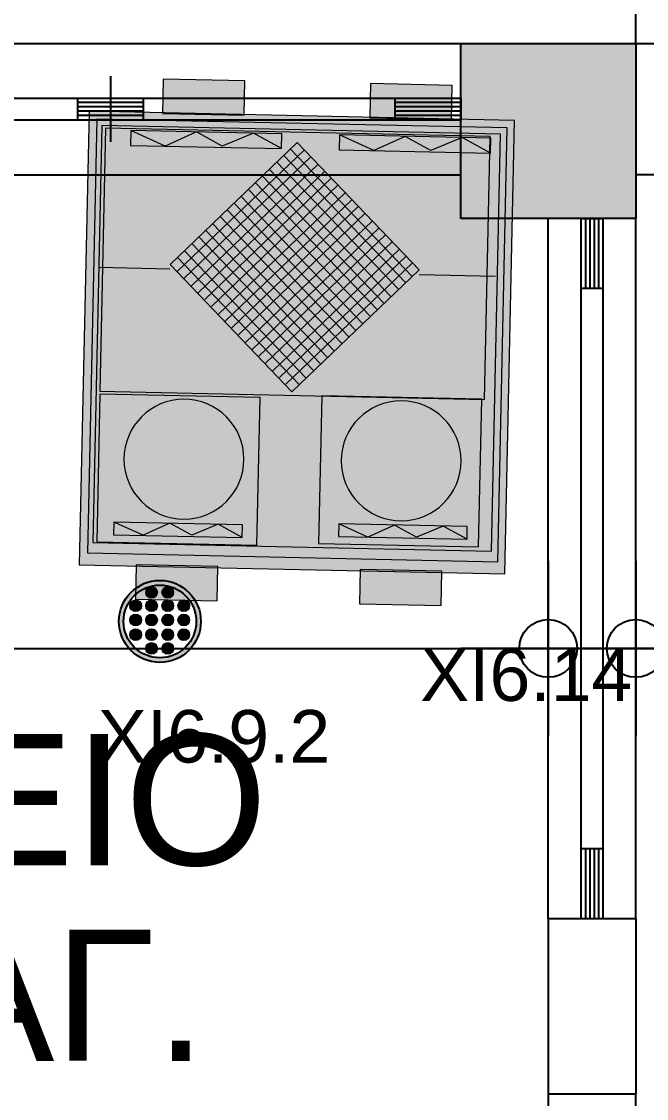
# Model space of a CAD drawing. Header units: metres. Extents: x 0 to 132, y -109 to 310.
# Drawn here: x 13.814 to 15.243, y 22.972 to 25.433 of the extents above; entities that cross this region are included whole.
import ezdxf

# ---------------------------------------------------------------- set-up
doc = ezdxf.new("R2010")
doc.units = ezdxf.units.M
doc.header["$LTSCALE"] = 0.036
doc.layers.get('Defpoints').update_dxf_attribs({"color": 252})
for name, color, linetype in [('arxitektonika', 254, 'Continuous'), ('DIMBLK', 252, 'Continuous'), ('electext', 20, 'Continuous'), ('HLEK_FL001_SYMBOLS', 230, 'Continuous'), ('Parathira', 252, 'Continuous'), ('SYMBOLA', 160, 'Continuous')]:
    doc.layers.add(name, color=color, linetype=linetype)
doc.layers.add('fan enallaktis', color=162, linetype='Continuous', lineweight=0)
doc.layers.add('fan enallaktis hatch', color=141, linetype='Continuous', lineweight=0)
doc.styles.add('COMU-N', font='arial.ttf')
doc.styles.get("Standard").update_dxf_attribs({"font": 'arial.ttf'})
doc.dimstyles.new('CADWDOT', dxfattribs={"dimscale": 0.1, "dimtxt": 1.8, "dimasz": 0.08, "dimexe": 2, "dimexo": 0, "dimgap": 0.09, "dimtad": 0, "dimrnd": 0.001, "dimzin": 0, "dimdsep": 46, "dimtxsty": 'Standard', "dimblk1": 'ARTDIM', "dimblk2": 'ARTDIM', "dimsah": 1, "dimcen": 0.09, "dimdle": 0.05, "dimse1": 1, "dimse2": 1, "dimadec": 0, "dimazin": 0, "dimtfac": 1, "dimtmove": 0, "dimatfit": 3, "dimldrblk": 'ARTDIM', "dimfxl": 2, "dimtvp": 0.9999, "dimtolj": 1, "dimtzin": 0, "dimarcsym": 0})

# ---------------------------------------------------------------- blocks, each defined once
blk = doc.blocks.new('A$C11F247D9')
at = {"layer": 'Parathira'}
for p, q in [((-0.15, -1.6), (-0.15, 0)), ((-0.15, 0), (-0.1, 0)), ((-0.14, 0), (-0.14, -0.15)), ((-0.13, 0), (-0.13, -0.15)), ((-0.12, 0), (-0.12, -0.15)), ((-0.11, 0), (-0.11, -0.15)), ((-0.1, 0), (-0.1, -1.6)), ((-0.1, -0.15), (-0.15, -0.15)), ((-0.1, -0.725), (-0.15, -0.725)), ((-0.14, -0.725), (-0.14, -0.875)), ((-0.13, -0.725), (-0.13, -0.875)), ((-0.12, -0.725), (-0.12, -0.875)), ((-0.11, -0.725), (-0.11, -0.875)), ((-0.05, -0.8), (-0.2, -0.8)), ((-0.1, -0.875), (-0.15, -0.875)), ((-0.1, -1.45), (-0.15, -1.45)), ((-0.14, -1.45), (-0.14, -1.6)), ((-0.13, -1.45), (-0.13, -1.6)), ((-0.12, -1.45), (-0.12, -1.6)), ((-0.11, -1.45), (-0.11, -1.6)), ((-0.1, -1.6), (-0.15, -1.6))]:
    blk.add_line(p, q, dxfattribs=at)
blk = doc.blocks.new('A$C39E40ECA')
at = {"layer": 'Parathira'}
for p, q in [((0, 1), (0, 0.95)), ((0.2, 0.95), (0.2, 1)), ((0, 0.95), (0.2, 0.95)), ((-0.71, 0.077), (-0.7996, 0.077)), ((-0.71, 0.086), (-0.7993, 0.086)), ((0.1, 0.095), (-0.7989, 0.095)), ((-0.71, 0.095), (-0.71, 0.05)), ((0.01, 0.095), (0.01, 0.05)), ((0.1, 0.086), (0.01, 0.086)), ((0.1, 0.077), (0.01, 0.077)), ((0.1, 0.05), (0.1, 0.095)), ((-0.71, 0.059), (-0.8, 0.059)), ((-0.8, 0.05), (0.1, 0.05)), ((-0.71, 0.068), (-0.7998, 0.068)), ((0, 0.05), (0.2, 0.05)), ((0, 0), (0, 0.05)), ((0.1, 0.068), (0.01, 0.068)), ((0.1, 0.059), (0.01, 0.059)), ((0.2, 0.05), (0.2, 0))]:
    blk.add_line(p, q, dxfattribs=at)
blk.add_arc((0.1, 0.05), 0.9, 90, 180, dxfattribs=at)
blk = doc.blocks.new('ARTDIM')
at = {"layer": 'DIMBLK'}
for p, q in [((0, -24.9975), (0, 24.9975)), ((-24.9975, 0), (24.9975, 0))]:
    blk.add_line(p, q, dxfattribs=at)
blk.add_circle((0, 0), 8.25, dxfattribs=at)
blk = doc.blocks.new('*D282')
at = {"layer": 'arxitektonika', "color": 0, "lineweight": -2}
blk.add_line((11.7262, 24.0007), (15.0102, 24.0007), dxfattribs=at)
at = {"layer": 'Defpoints', "color": 0, "transparency": 16777216}
for p in [(11.7182, 24.4001), (15.0182, 24.4001), (15.0182, 24.0007)]:
    blk.add_point(p, dxfattribs=at)
at = {"layer": 'arxitektonika', "color": 0, "lineweight": -2, "xscale": 0.008, "yscale": 0.008, "zscale": 0.008, "rotation": 180}
blk.add_blockref('ARTDIM', (11.7182, 24.0007), dxfattribs=at)
at = {"layer": 'arxitektonika', "color": 0, "lineweight": -2, "xscale": 0.008, "yscale": 0.008, "zscale": 0.008}
blk.add_blockref('ARTDIM', (15.0182, 24.0007), dxfattribs=at)
at = {"layer": 'arxitektonika', "color": 0, "insert": (13.3682, 24.1807), "char_height": 0.18, "attachment_point": 5}
blk.add_mtext('\\A1;3.30', dxfattribs=at)
blk = doc.blocks.new('*D284')
at = {"layer": 'arxitektonika', "color": 0, "lineweight": -2}
for p, q in [((15.0262, 24.0007), (15.2102, 24.0007)), ((15.2182, 24.0007), (15.7927, 24.0007))]:
    blk.add_line(p, q, dxfattribs=at)
at = {"layer": 'Defpoints', "color": 0, "transparency": 16777216}
for p in [(15.0182, 24.4001), (15.2182, 24.4001), (15.2182, 24.0007)]:
    blk.add_point(p, dxfattribs=at)
at = {"layer": 'arxitektonika', "color": 0, "lineweight": -2, "xscale": 0.008, "yscale": 0.008, "zscale": 0.008, "rotation": 180}
blk.add_blockref('ARTDIM', (15.0182, 24.0007), dxfattribs=at)
at = {"layer": 'arxitektonika', "color": 0, "lineweight": -2, "xscale": 0.008, "yscale": 0.008, "zscale": 0.008}
blk.add_blockref('ARTDIM', (15.2182, 24.0007), dxfattribs=at)
at = {"layer": 'arxitektonika', "color": 0, "insert": (15.5095, 24.1807), "char_height": 0.18, "attachment_point": 5}
blk.add_mtext('\\A1;0.20', dxfattribs=at)
blk = doc.blocks.new('*D300')
at = {"layer": 'arxitektonika', "color": 0, "lineweight": -2}
blk.add_line((15.2262, 24.0007), (22.0102, 24.0007), dxfattribs=at)
at = {"layer": 'Defpoints', "color": 0, "transparency": 16777216}
for p in [(15.2182, 25.083), (22.0182, 25.083), (22.0182, 24.0007)]:
    blk.add_point(p, dxfattribs=at)
at = {"layer": 'arxitektonika', "color": 0, "lineweight": -2, "xscale": 0.008, "yscale": 0.008, "zscale": 0.008, "rotation": 180}
blk.add_blockref('ARTDIM', (15.2182, 24.0007), dxfattribs=at)
at = {"layer": 'arxitektonika', "color": 0, "lineweight": -2, "xscale": 0.008, "yscale": 0.008, "zscale": 0.008}
blk.add_blockref('ARTDIM', (22.0182, 24.0007), dxfattribs=at)
at = {"layer": 'arxitektonika', "color": 0, "insert": (18.6182, 24.1807), "char_height": 0.18, "attachment_point": 5}
blk.add_mtext('\\A1;6.80', dxfattribs=at)
blk = doc.blocks.new('A$C28A73B4F')
at = {"layer": 'Parathira'}
for p, q in [((-0.025, -1.6), (-0.025, 0)), ((-0.025, 0), (0.025, 0)), ((0.025, 0), (0.025, -1.6)), ((-0.015, 0), (-0.015, -0.16)), ((-0.005, 0), (-0.005, -0.16)), ((0.005, 0), (0.005, -0.16)), ((0.015, 0), (0.015, -0.16)), ((0.025, -0.16), (-0.025, -0.16)), ((0.025, -1.44), (-0.025, -1.44)), ((-0.015, -1.44), (-0.015, -1.6)), ((-0.005, -1.44), (-0.005, -1.6)), ((0.005, -1.44), (0.005, -1.6)), ((0.015, -1.44), (0.015, -1.6)), ((0.025, -1.6), (-0.025, -1.6))]:
    blk.add_line(p, q, dxfattribs=at)
blk = doc.blocks.new('led downlight 26W xoneyto 18cm')
at = {"layer": 'HLEK_FL001_SYMBOLS'}
h = blk.add_hatch(color=256, dxfattribs=at)
h.paths.add_polyline_path([(45.0105, 62.6523, 1), (45.1976, 62.6523, 1)])
h.paths.add_polyline_path([(45.1872, 62.6523, 1), (45.0209, 62.6523, 1)], flags=16)
at = {"layer": 'HLEK_FL001_SYMBOLS', "linetype": 'Continuous', "lineweight": 0}
h = blk.add_hatch(color=11, dxfattribs=at)
h.dxf.hatch_style = 1
h.paths.add_polyline_path([(45.0985, 62.7188, 1), (45.0716, 62.7188, 1)])
h = blk.add_hatch(color=11, dxfattribs=at)
h.dxf.hatch_style = 1
h.paths.add_polyline_path([(45.1355, 62.7188, 1), (45.1087, 62.7188, 1)])
h = blk.add_hatch(color=11, dxfattribs=at)
h.dxf.hatch_style = 1
h.paths.add_polyline_path([(45.062, 62.688, 1), (45.0351, 62.688, 1)])
h = blk.add_hatch(color=11, dxfattribs=at)
h.dxf.hatch_style = 1
h.paths.add_polyline_path([(45.0985, 62.688, 1), (45.0716, 62.688, 1)])
h = blk.add_hatch(color=11, dxfattribs=at)
h.dxf.hatch_style = 1
h.paths.add_polyline_path([(45.1355, 62.688, 1), (45.1087, 62.688, 1)])
h = blk.add_hatch(color=11, dxfattribs=at)
h.dxf.hatch_style = 1
h.paths.add_polyline_path([(45.172, 62.688, 1), (45.1452, 62.688, 1)])
h = blk.add_hatch(color=11, dxfattribs=at)
h.dxf.hatch_style = 1
h.paths.add_polyline_path([(45.062, 62.6556, 1), (45.0351, 62.6556, 1)])
h = blk.add_hatch(color=11, dxfattribs=at)
h.dxf.hatch_style = 1
h.paths.add_polyline_path([(45.0985, 62.6556, 1), (45.0716, 62.6556, 1)])
h = blk.add_hatch(color=11, dxfattribs=at)
h.dxf.hatch_style = 1
h.paths.add_polyline_path([(45.1355, 62.6556, 1), (45.1087, 62.6556, 1)])
h = blk.add_hatch(color=11, dxfattribs=at)
h.dxf.hatch_style = 1
h.paths.add_polyline_path([(45.172, 62.6556, 1), (45.1452, 62.6556, 1)])
h = blk.add_hatch(color=11, dxfattribs=at)
h.dxf.hatch_style = 1
h.paths.add_polyline_path([(45.062, 62.6219, 1), (45.0351, 62.6219, 1)])
h = blk.add_hatch(color=11, dxfattribs=at)
h.dxf.hatch_style = 1
h.paths.add_polyline_path([(45.0985, 62.6219, 1), (45.0716, 62.6219, 1)])
h = blk.add_hatch(color=11, dxfattribs=at)
h.dxf.hatch_style = 1
h.paths.add_polyline_path([(45.1355, 62.6219, 1), (45.1087, 62.6219, 1)])
h = blk.add_hatch(color=11, dxfattribs=at)
h.dxf.hatch_style = 1
h.paths.add_polyline_path([(45.172, 62.6219, 1), (45.1452, 62.6219, 1)])
h = blk.add_hatch(color=11, dxfattribs=at)
h.dxf.hatch_style = 1
h.paths.add_polyline_path([(45.0985, 62.5906, 1), (45.0716, 62.5906, 1)])
h = blk.add_hatch(color=11, dxfattribs=at)
h.dxf.hatch_style = 1
h.paths.add_polyline_path([(45.1355, 62.5906, 1), (45.1087, 62.5906, 1)])
at = {"layer": 'HLEK_FL001_SYMBOLS'}
for radius in [0.0936, 0.0831]:
    blk.add_circle((45.1041, 62.6523), radius, dxfattribs=at)
at = {"layer": 'HLEK_FL001_SYMBOLS', "linetype": 'Continuous', "lineweight": 0}
for centre in [(45.0851, 62.7188), (45.1221, 62.7188), (45.0486, 62.688), (45.0851, 62.688), (45.1221, 62.688), (45.1586, 62.688), (45.0486, 62.6556), (45.0851, 62.6556), (45.1221, 62.6556), (45.1586, 62.6556), (45.0486, 62.6219), (45.0851, 62.6219), (45.1221, 62.6219), (45.1586, 62.6219), (45.0851, 62.5906), (45.1221, 62.5906)]:
    blk.add_circle(centre, 0.0134, dxfattribs=at)
blk = doc.blocks.new('gY1_a36')
at = {"layer": 'SYMBOLA', "color": 0}
blk.add_solid([(0.15, 0.075), (0.15, -0.075), (0, 0)], dxfattribs=at)
blk = doc.blocks.new('gY1_a40')
at = {"layer": 'SYMBOLA'}
for points in [[(0.15, 0.075), (0.15, -0.075), (0, 0)], [(0.0099, 0), (0.3099, 0.075), (0.2849, 0)], [(0.3099, -0.075), (0.2849, 0), (0.0099, 0)]]:
    blk.add_solid(points, dxfattribs=at)
blk = doc.blocks.new('fan enallaktis')
at = {"layer": 'fan enallaktis hatch'}
for points in [[(-1.2878, 0.0641), (-0.0609, 0.0641), (-0.0609, 1.2155), (-1.2878, 1.2155), (-1.2878, 1.0449), (-1.2842, 1.0449), (-1.2842, 0.824), (-1.2878, 0.824)], [(-1.2878, 0.439), (-1.2842, 0.439), (-1.2842, 0.2181), (-1.2878, 0.2181), (-1.2878, 0.0641), (-0.0609, 0.0641), (-0.0609, 1.2155), (-1.2878, 1.2155)], [(-1.2878, 0.0641), (-0.0609, 0.0641), (-0.0609, 0.824), (-0.0627, 0.824), (-0.0627, 1.0449), (-0.0609, 1.0449), (-0.0609, 1.2155), (-1.2878, 1.2155)], [(-1.2878, 0.0641), (-0.0609, 0.0641), (-0.0609, 0.263), (-0.0627, 0.263), (-0.0627, 0.4839), (-0.0609, 0.4839), (-0.0609, 1.2155), (-1.2878, 1.2155)], [(-1.2878, 0.0641), (-0.0609, 0.0641), (-0.0609, 0.824), (-0.0627, 0.824), (-0.0627, 1.0449), (-0.0609, 1.0449), (-0.0609, 1.2155), (-1.2878, 1.2155)], [(-1.2878, 0.0641), (-0.0609, 0.0641), (-0.0609, 1.2155), (-1.2878, 1.2155), (-1.2878, 1.0449), (-1.2842, 1.0449), (-1.2842, 0.824), (-1.2878, 0.824)], [(-0.151, 0.8366), (-0.1107, 0.9204), (-0.1476, 0.9909), (-0.1107, 1.0748), (-0.1503, 1.1507), (-0.151, 1.1507)], [(-0.1107, 1.0748), (-0.1107, 1.1507), (-0.1503, 1.1507)], [(-1.1961, 0.8431), (-1.1619, 0.9144), (-1.1933, 0.9743), (-1.1619, 1.0456), (-1.1961, 1.1112)], [(-1.1619, 1.0456), (-1.1619, 1.1112), (-1.1961, 1.1112)], [(-0.8257, 0.9287, 1), (-1.1502, 0.9287, 1)], [(-0.1107, 1.0748), (-0.1476, 0.9909), (-0.1107, 0.9204)], [(-1.2878, 1.0449), (-1.377, 1.0449), (-1.377, 0.824), (-1.2878, 0.824)], [(-1.1933, 0.9743), (-1.1619, 0.9144), (-1.1619, 1.0456)], [(-0.0609, 0.824), (0.0301, 0.824), (0.0301, 1.0449), (-0.0609, 1.0449)], [(-1.1619, 0.9144), (-1.1961, 0.8431), (-1.1619, 0.7633)], [(-0.1107, 0.9204), (-0.151, 0.8366), (-0.1107, 0.7426)], [(-1.1961, 0.7633), (-1.1619, 0.7633), (-1.1961, 0.8431)], [(-0.151, 0.8366), (-0.151, 0.7426), (-0.1107, 0.7426)], [(-0.151, 0.2717), (-0.1107, 0.3556), (-0.1476, 0.426), (-0.1107, 0.5099), (-0.151, 0.5871)], [(-0.1107, 0.5871), (-0.151, 0.5871), (-0.1107, 0.5099)], [(-0.1107, 0.5099), (-0.1476, 0.426), (-0.1107, 0.3556)], [(-0.0609, 0.263), (0.0301, 0.263), (0.0301, 0.4839), (-0.0609, 0.4839)], [(-1.2878, 0.439), (-1.377, 0.439), (-1.377, 0.2181), (-1.2878, 0.2181)], [(-0.1107, 0.1778), (-0.1107, 0.3556), (-0.151, 0.2717)], [(-0.151, 0.1778), (-0.1107, 0.1778), (-0.151, 0.2717)]]:
    blk.add_hatch(color=256, dxfattribs=at).paths.add_polyline_path(points)
h = blk.add_hatch(color=256, dxfattribs=at)
h.paths.add_polyline_path([(-1.2878, 1.0449), (-1.2842, 1.0449), (-1.2842, 0.824), (-1.2878, 0.824), (-1.2878, 0.439), (-1.2842, 0.439), (-1.2842, 0.2181), (-1.2878, 0.2181), (-1.2878, 0.0641), (-0.0609, 0.0641), (-0.0609, 0.263), (-0.0627, 0.263), (-0.0627, 0.4839), (-0.0609, 0.4839), (-0.0609, 0.824), (-0.0627, 0.824), (-0.0627, 1.0449), (-0.0609, 1.0449), (-0.0609, 1.2155), (-1.2878, 1.2155)])
h.paths.add_polyline_path([(-1.2551, 0.0851), (-0.0819, 0.0851), (-0.0819, 1.1956), (-1.2551, 1.1956)], flags=16)
h.paths.add_polyline_path([(-1.2265, 1.178), (-0.0987, 1.178), (-0.0987, 0.0995), (-1.2265, 0.0995)], flags=0)
h.paths.add_polyline_path([(-1.2161, 1.1431), (-0.8172, 1.1431), (-0.8172, 1.1507), (-0.151, 1.1507), (-0.151, 1.1519), (-0.1058, 1.1519), (-0.1058, 0.1091), (-0.8172, 0.1091), (-0.8172, 0.7097), (-1.2161, 0.7097)], flags=0)
h.paths.add_polyline_path([(-1.1961, 1.1112), (-1.1619, 1.1112), (-1.1619, 0.7633), (-1.1961, 0.7633)], flags=0)
h.paths.add_polyline_path([(-0.8257, 0.9287, -1), (-1.1502, 0.9287, -1)], flags=0)
h.paths.add_polyline_path([(-1.0821, 1.0511), (-0.8379, 0.929), (-1.0821, 0.8069)], flags=0)
h.paths.add_polyline_path([(-1.2243, 0.5433), (-0.825, 0.5433), (-0.825, 0.1098), (-1.2243, 0.1098)], flags=0)
h.paths.add_polyline_path([(-1.2043, 0.5031), (-1.1701, 0.5031), (-1.1701, 0.1552), (-1.2043, 0.1552)], flags=0)
h.paths.add_polyline_path([(-0.8339, 0.3409, -1), (-1.1583, 0.3409, -1)], flags=0)
h.paths.add_polyline_path([(-0.4706, 0.966), (-0.1336, 0.629), (-0.4706, 0.292), (-0.8077, 0.629)], flags=0)
h.paths.add_polyline_path([(-0.7696, 0.6299), (-0.4704, 0.9291), (-0.1713, 0.6299), (-0.4704, 0.3308)], flags=0)
h.paths.add_polyline_path([(-0.7338, 0.6309), (-0.4704, 0.8942), (-0.2071, 0.6309), (-0.4704, 0.3676)], flags=0)
h.paths.add_polyline_path([(-0.6954, 0.6324), (-0.4704, 0.8574), (-0.2455, 0.6324), (-0.4704, 0.4075)], flags=0)
h.paths.add_polyline_path([(-0.657, 0.6309), (-0.4704, 0.8175), (-0.2838, 0.6309), (-0.4704, 0.4443)], flags=0)
h.paths.add_polyline_path([(-0.6204, 0.6307), (-0.4704, 0.7807), (-0.3205, 0.6307), (-0.4704, 0.4807)], flags=0)
h.paths.add_polyline_path([(-0.5838, 0.6309), (-0.4704, 0.7442), (-0.3571, 0.6309), (-0.4704, 0.5176)], flags=0)
h.paths.add_polyline_path([(-0.5454, 0.6324), (-0.4704, 0.7074), (-0.3955, 0.6324), (-0.4704, 0.5574)], flags=0)
h.paths.add_polyline_path([(-0.5071, 0.6309), (-0.4704, 0.6675), (-0.4338, 0.6309), (-0.4704, 0.5943)], flags=0)
h.paths.add_polyline_path([(-0.9019, 0.4626), (-0.9019, 0.2185), (-1.1461, 0.3405)], flags=0)
h.paths.add_polyline_path([(-0.151, 0.5871), (-0.1107, 0.5871), (-0.1107, 0.1778), (-0.151, 0.1778)], flags=0)
h = blk.add_hatch(color=256, dxfattribs=at)
h.paths.add_polyline_path([(-1.2161, 0.7097), (-1.2161, 1.1431), (-0.8172, 1.1431), (-0.8172, 1.1507), (-0.151, 1.1507), (-0.151, 1.1519), (-0.1107, 1.1519), (-0.1107, 1.1507), (-0.1058, 1.1507), (-0.1058, 0.1091), (-0.4829, 0.1091), (-0.4829, 0.0995), (-0.0987, 0.0995), (-0.0987, 1.178), (-1.2265, 1.178), (-1.2265, 0.0995), (-0.4829, 0.0995), (-0.4829, 0.1091), (-0.8172, 0.1091), (-0.8172, 0.7097)])
h.paths.add_polyline_path([(-0.825, 0.5433), (-0.825, 0.1098), (-1.2243, 0.1098), (-1.2243, 0.5433)], flags=16)
h.paths.add_polyline_path([(-1.1701, 0.5031), (-1.1701, 0.1552), (-1.2043, 0.1552), (-1.2043, 0.5031)], flags=0)
h.paths.add_polyline_path([(-0.8339, 0.3409, -1), (-1.1583, 0.3409, -1)], flags=0)
h.paths.add_polyline_path([(-0.9019, 0.4626), (-0.9019, 0.2185), (-1.1461, 0.3405)], flags=0)
h = blk.add_hatch(color=256, dxfattribs=at)
h.paths.add_polyline_path([(-0.8172, 0.1091), (-0.1058, 0.1091), (-0.1058, 1.1507), (-0.8168, 1.1507), (-0.8168, 0.7097), (-0.8172, 0.7097)])
h.paths.add_polyline_path([(-0.8257, 0.9287, 1), (-1.1502, 0.9287, 1)])
h.paths.add_polyline_path([(-0.8379, 0.929), (-1.0821, 0.8069), (-1.0821, 1.0511)], flags=16)
h.paths.add_polyline_path([(-1.1619, 1.1112), (-1.1619, 0.7633), (-1.1961, 0.7633), (-1.1961, 1.1112)])
h = blk.add_hatch(color=256, dxfattribs=at)
h.paths.add_polyline_path([(-0.8168, 1.1507), (-0.8168, 0.7097), (-0.8172, 0.7097), (-0.8172, 0.1091), (-0.1058, 0.1091), (-0.1058, 0.7426), (-0.151, 0.7426), (-0.151, 1.1507)])
h.paths.add_polyline_path([(-0.4706, 0.966), (-0.1336, 0.629), (-0.4706, 0.292), (-0.8077, 0.629)], flags=16)
h.paths.add_polyline_path([(-0.4704, 0.9291), (-0.1713, 0.6299), (-0.4704, 0.3308), (-0.7696, 0.6299)], flags=0)
h.paths.add_polyline_path([(-0.4704, 0.8942), (-0.2071, 0.6309), (-0.4704, 0.3676), (-0.7338, 0.6309)], flags=0)
h.paths.add_polyline_path([(-0.2455, 0.6324), (-0.4704, 0.4075), (-0.6954, 0.6324), (-0.4704, 0.8574)], flags=0)
h.paths.add_polyline_path([(-0.2838, 0.6309), (-0.4704, 0.4443), (-0.657, 0.6309), (-0.4704, 0.8175)], flags=0)
h.paths.add_polyline_path([(-0.3205, 0.6307), (-0.4704, 0.4807), (-0.6204, 0.6307), (-0.4704, 0.7807)], flags=0)
h.paths.add_polyline_path([(-0.3571, 0.6309), (-0.4704, 0.5176), (-0.5838, 0.6309), (-0.4704, 0.7442)], flags=0)
h.paths.add_polyline_path([(-0.3955, 0.6324), (-0.4704, 0.5574), (-0.5454, 0.6324), (-0.4704, 0.7074)], flags=0)
h.paths.add_polyline_path([(-0.4338, 0.6309), (-0.4704, 0.5943), (-0.5071, 0.6309), (-0.4704, 0.6675)], flags=0)
h.paths.add_polyline_path([(-0.151, 0.5871), (-0.1107, 0.5871), (-0.1107, 0.1778), (-0.151, 0.1778)], flags=16)
h = blk.add_hatch(color=256, dxfattribs=at)
h.paths.add_polyline_path([(-1.2243, 0.1098), (-0.825, 0.1098), (-0.825, 0.5433), (-1.2243, 0.5433)])
h.paths.add_polyline_path([(-0.8339, 0.3409, 1), (-1.1583, 0.3409, 1)], flags=16)
h.paths.add_polyline_path([(-1.1461, 0.3405), (-0.9019, 0.4626), (-0.9019, 0.2185)], flags=0)
at = {"layer": 'fan enallaktis'}
for p, q in [((-0.4829, 0.966), (-0.4829, 1.173)), ((-0.151, 1.1519), (-0.1107, 1.0748)), ((-1.1961, 1.1112), (-1.1619, 1.0456)), ((-0.1107, 1.0748), (-0.1476, 0.9909)), ((-1.1619, 1.0456), (-1.1933, 0.9743)), ((-0.1476, 0.9909), (-0.1107, 0.9204)), ((-1.1933, 0.9743), (-1.1619, 0.9144)), ((-0.7877, 0.6119), (-0.4516, 0.9479)), ((-0.4883, 0.947), (-0.1522, 0.6109)), ((-1.1619, 0.9144), (-1.1961, 0.8431)), ((-0.7702, 0.5944), (-0.4342, 0.9305)), ((-0.7518, 0.576), (-0.4157, 0.9121)), ((-0.5241, 0.9111), (-0.1881, 0.575)), ((-0.5057, 0.9295), (-0.1697, 0.5934)), ((-0.1107, 0.9204), (-0.151, 0.8366)), ((-0.7319, 0.5561), (-0.3958, 0.8921)), ((-0.7135, 0.5376), (-0.3774, 0.8737)), ((-0.5441, 0.8912), (-0.208, 0.5551)), ((-0.6953, 0.5194), (-0.3592, 0.8555)), ((-0.5807, 0.8545), (-0.2446, 0.5185)), ((-0.5625, 0.8727), (-0.2264, 0.5367)), ((-1.1961, 0.8431), (-1.1619, 0.7633)), ((-0.6768, 0.501), (-0.3408, 0.8371)), ((-0.6569, 0.4811), (-0.3208, 0.8171)), ((-0.6191, 0.8162), (-0.283, 0.4801)), ((-0.5991, 0.8361), (-0.2631, 0.5)), ((-0.151, 0.8366), (-0.1107, 0.7426)), ((-0.6385, 0.4627), (-0.3024, 0.7987)), ((-0.6375, 0.7978), (-0.3014, 0.4617)), ((-0.6741, 0.7611), (-0.338, 0.4251)), ((-0.6557, 0.7795), (-0.3196, 0.4435)), ((-0.6203, 0.4444), (-0.2842, 0.7805)), ((-0.6019, 0.426), (-0.2658, 0.7621)), ((-0.6941, 0.7412), (-0.358, 0.4051)), ((-0.5819, 0.4061), (-0.2458, 0.7422)), ((-0.7307, 0.7046), (-0.3946, 0.3685)), ((-0.7125, 0.7228), (-0.3764, 0.3867)), ((-0.5635, 0.3877), (-0.2274, 0.7237)), ((-0.5453, 0.3695), (-0.2092, 0.7055)), ((-0.7491, 0.6861), (-0.413, 0.3501)), ((-0.5269, 0.351), (-0.1908, 0.6871)), ((-0.7875, 0.6478), (-0.4514, 0.3117)), ((-0.7691, 0.6662), (-0.433, 0.3301)), ((-0.5069, 0.3311), (-0.1708, 0.6672)), ((-0.4885, 0.3127), (-0.1524, 0.6488)), ((-0.151, 0.5871), (-0.1107, 0.5099)), ((-1.2043, 0.5031), (-1.1701, 0.4376)), ((-0.1107, 0.5099), (-0.1476, 0.426)), ((-1.1701, 0.4376), (-1.2014, 0.3663)), ((-0.1476, 0.426), (-0.1107, 0.3556)), ((-1.2014, 0.3663), (-1.1701, 0.3064)), ((-0.1107, 0.3556), (-0.151, 0.2717)), ((-1.1701, 0.3064), (-1.2043, 0.2351)), ((-0.4829, 0.292), (-0.4829, 0.0996)), ((-0.151, 0.2717), (-0.1107, 0.1778)), ((-1.2043, 0.2351), (-1.1701, 0.1552))]:
    blk.add_line(p, q, dxfattribs=at)
for points in [[(-1.2878, 1.2155), (-0.0609, 1.2155), (-0.0609, 0.0641), (-1.2878, 0.0641)], [(-1.2551, 1.1956), (-0.0819, 1.1956), (-0.0819, 0.0851), (-1.2551, 0.0851)], [(-1.2265, 1.178), (-0.0987, 1.178), (-0.0987, 0.0995), (-1.2265, 0.0995)], [(-1.2161, 1.1431), (-0.8168, 1.1431), (-0.8168, 0.7097), (-1.2161, 0.7097)], [(-0.8172, 1.1507), (-0.1058, 1.1507), (-0.1058, 0.1091), (-0.8172, 0.1091)], [(-0.151, 1.1519), (-0.1107, 1.1519), (-0.1107, 0.7426), (-0.151, 0.7426)], [(-1.1961, 1.1112), (-1.1619, 1.1112), (-1.1619, 0.7633), (-1.1961, 0.7633)], [(-1.377, 1.0449), (-1.2842, 1.0449), (-1.2842, 0.824), (-1.377, 0.824)], [(-0.0627, 1.0449), (0.0301, 1.0449), (0.0301, 0.824), (-0.0627, 0.824)], [(-0.4706, 0.292), (-0.1336, 0.629), (-0.4706, 0.966), (-0.8077, 0.629)], [(-0.151, 0.5871), (-0.1107, 0.5871), (-0.1107, 0.1778), (-0.151, 0.1778)], [(-1.2243, 0.5433), (-0.825, 0.5433), (-0.825, 0.1098), (-1.2243, 0.1098)], [(-1.2043, 0.5031), (-1.1701, 0.5031), (-1.1701, 0.1552), (-1.2043, 0.1552)], [(-0.0627, 0.4839), (0.0301, 0.4839), (0.0301, 0.263), (-0.0627, 0.263)], [(-1.377, 0.439), (-1.2842, 0.439), (-1.2842, 0.2181), (-1.377, 0.2181)]]:
    blk.add_lwpolyline(points, close=True, dxfattribs=at)
for centre in [(-0.9879, 0.9287), (-0.9961, 0.3409)]:
    blk.add_circle(centre, 0.1622, dxfattribs=at)
at = {"layer": 'fan enallaktis', "xscale": 1.627830749999999, "yscale": 1.627830749999999, "zscale": 1.627830749999999, "rotation": 180}
blk.add_blockref('gY1_a36', (-0.8379, 0.9298), dxfattribs=at)
at = {"layer": 'fan enallaktis', "color": 240}
for p, xscale, yscale, zscale, rotation in [((-0.3247, 0.8385), 0.5471699999999998, 0.5471699999999998, 0.5471699999999998, 46.90418803826589), ((-0.6305, 0.8287), 0.5471699999999997, 0.5471699999999997, 0.5471699999999997, 139.998246099921), ((-0.7718, 0.3355), 0.5471699999999998, 0.5471699999999998, 0.5471699999999998, 41.27729920653211), ((-0.1746, 0.3136), 0.5471699999999999, 0.5471699999999999, 0.5471699999999999, 142.2600130889486)]:
    blk.add_blockref('gY1_a40', p, dxfattribs=dict(at, xscale=xscale, yscale=yscale, zscale=zscale, rotation=rotation))
at = {"layer": 'fan enallaktis', "xscale": 1.627830749999999, "yscale": 1.627830749999999, "zscale": 1.627830749999999}
blk.add_blockref('gY1_a36', (-1.1461, 0.3397), dxfattribs=at)

msp = doc.modelspace()

# ---------------------------------------------------------------- hatches: boundary and pattern name
at = {"layer": 'arxitektonika'}
msp.add_hatch(color=256, dxfattribs=at).paths.add_polyline_path([(15.2182, 25.383), (14.8182, 25.383), (14.8182, 24.983), (15.2182, 24.983)])

# ---------------------------------------------------------------- linework, layer by layer
for p, q in [((15.2182, 25.383), (15.2182, 27.783)), ((13.2182, 25.383), (14.8182, 25.383)), ((14.8182, 25.083), (14.8182, 25.383)), ((14.8182, 24.983), (14.8182, 25.383)), ((14.8182, 25.383), (15.2182, 25.383)), ((15.2182, 25.383), (15.2182, 24.983)), ((15.2182, 25.383), (15.8182, 25.383)), ((13.2182, 25.083), (14.8182, 25.083)), ((15.8182, 25.083), (15.2182, 25.083)), ((15.2182, 24.983), (14.8182, 24.983)), ((15.0182, 23.383), (15.0182, 24.983)), ((15.2182, 23.383), (15.2182, 24.983)), ((15.0182, 23.383), (15.0182, 22.983)), ((15.2182, 23.383), (15.0182, 23.383)), ((15.2182, 23.383), (15.2182, 22.983)), ((15.0182, 22.983), (15.2182, 22.983))]:
    msp.add_line(p, q, dxfattribs=at)
msp.add_lwpolyline([(22.0182, 47.283), (33.2182, 47.283), (33.2182, 32.883), (35.2182, 32.883), (35.2182, 33.083), (35.6182, 33.083), (40.8182, 27.783), (40.8182, 25.383), (55.1182, 25.383), (55.1182, 14.183), (11.4182, 14.183), (11.4182, 25.383), (22.0182, 25.383)], close=True, dxfattribs=at)
msp.add_circle((15.9245, 22.5048), 0.7203, dxfattribs=at)

# ---------------------------------------------------------------- block references
at = {"layer": 'arxitektonika', "rotation": 270}
msp.add_blockref('A$C11F247D9', (14.8182, 25.108), dxfattribs=at)
at = {"layer": 'arxitektonika'}
for name, p in [('A$C28A73B4F', (15.1182, 24.983)), ('A$C39E40ECA', (15.0182, 21.983))]:
    msp.add_blockref(name, p, dxfattribs=at)
at = {"layer": 'fan enallaktis', "xscale": -0.844999999993888, "yscale": 0.8450000000302681, "zscale": 0.8450000000000001, "rotation": 268.7664558264843}
msp.add_blockref('fan enallaktis', (13.9156, 25.2808), dxfattribs=at)
at = {"layer": 'HLEK_FL001_SYMBOLS', "linetype": 'Continuous', "lineweight": 0}
msp.add_blockref('led downlight 26W xoneyto 18cm', (-30.9736, -38.5899), dxfattribs=at)

# ---------------------------------------------------------------- texts
at = {"layer": 'arxitektonika', "style": 'COMU-N'}
for s, p in [('ΓΡΑΦΕΙΟ', (12.5302, 23.5053)), ('ΝΗΠΙΑΓ.', (12.5855, 23.0582))]:
    msp.add_text(s, height=0.3, dxfattribs=at).set_placement(p)
at = {"layer": 'electext', "char_height": 0.12, "attachment_point": 1}
for s, width, insert in [('XI6.14', 0.226561, (14.7256, 24.0007)), ('XI6.9.2', 0.49611, (13.9887, 23.8599))]:
    msp.add_mtext_dynamic_manual_height_columns(s, width=width, gutter_width=0.6, heights=[0], dxfattribs=dict(at, insert=insert))

# ---------------------------------------------------------------- dimensions: what is measured, and where the dimension line sits
at = {"layer": 'arxitektonika'}
for base, p1, p2, picture, middle in [((22.0182, 24.0007), (15.2182, 25.083), (22.0182, 25.083), '*D300', (18.6182, 24.1807)), ((15.0182, 24.0007), (11.7182, 24.4001), (15.0182, 24.4001), '*D282', (13.3682, 24.1807)), ((15.2182, 24.0007), (15.0182, 24.4001), (15.2182, 24.4001), '*D284', (15.5095, 24.1807))]:
    dim = msp.add_linear_dim(base=base, p1=p1, p2=p2, dimstyle='CADWDOT', dxfattribs=at)
    dim.commit()
    dim.dimension.update_dxf_attribs({"geometry": picture, "text_midpoint": middle})

doc.saveas('drawing.dxf')
